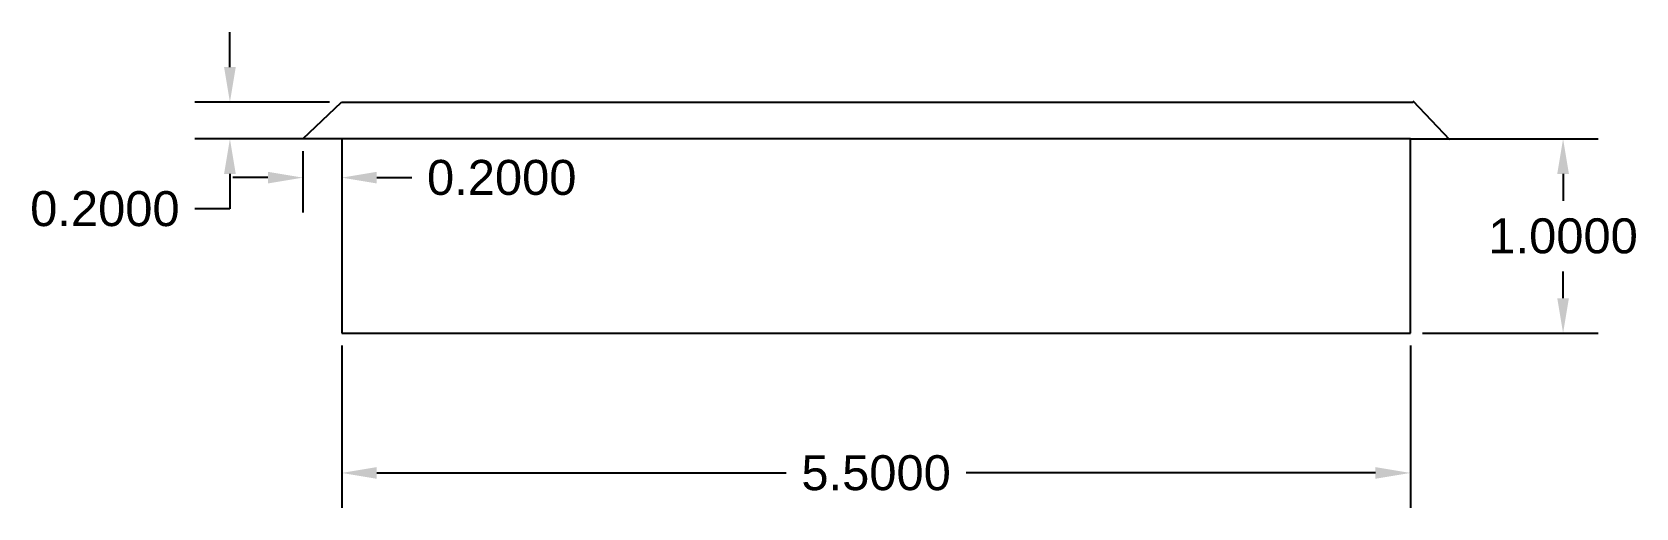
# Model space of a CAD drawing. Header units: inches. Extents: x 5.73 to 13.99, y 13.13 to 15.58.
import ezdxf

# ---------------------------------------------------------------- set-up
doc = ezdxf.new("R2010")
doc.units = ezdxf.units.IN
doc.header["$MEASUREMENT"] = 0
doc.styles.get("Standard").update_dxf_attribs({"font": 'arial.ttf'})
doc.dimstyles.get("Standard").update_dxf_attribs({"dimtxt": 0.18, "dimasz": 0.18, "dimexe": 0.18, "dimexo": 0.0625, "dimgap": 0.09, "dimtad": 0, "dimtih": 1, "dimtoh": 1, "dimdec": 4, "dimzin": 0, "dimdsep": 46, "dimtxsty": 'Standard', "dimcen": 0.09, "dimadec": 0, "dimazin": 0, "dimtfac": 1, "dimtdec": 4, "dimtofl": 0, "dimtmove": 0, "dimatfit": 3, "dimfxl": 1, "dimtolj": 1, "dimtzin": 0, "dimarcsym": 0})

# ---------------------------------------------------------------- blocks, each defined once
blk = doc.blocks.new('*D2')
at = {"color": 0, "lineweight": -2, "transparency": 16777216}
for p, q in [((7.3261, 13.9698), (7.3261, 13.1335)), ((12.8261, 13.9698), (12.8261, 13.1335)), ((7.5061, 13.3135), (9.6128, 13.3135)), ((12.6461, 13.3135), (10.5394, 13.3135))]:
    blk.add_line(p, q, dxfattribs=at)
at = {"color": 0, "transparency": 16777216}
for points in [[(7.5061, 13.3435), (7.5061, 13.2835), (7.3261, 13.3135)], [(12.6461, 13.3435), (12.6461, 13.2835), (12.8261, 13.3135)]]:
    blk.add_solid(points, dxfattribs=at)
at = {"layer": 'Defpoints', "color": 0, "transparency": 16777216}
for p in [(7.3261, 14.0323), (12.8261, 14.0323), (12.8261, 13.3135)]:
    blk.add_point(p, dxfattribs=at)
at = {"color": 0, "transparency": 16777216, "insert": (10.0761, 13.3135), "char_height": 0.18, "attachment_point": 5}
blk.add_mtext('\\A1;5.5000', dxfattribs=at)
blk = doc.blocks.new('*D3')
at = {"color": 0, "lineweight": -2, "transparency": 16777216}
for p, q in [((7.1261, 14.9698), (7.1261, 14.653)), ((7.3261, 14.9698), (7.3261, 14.653)), ((6.9461, 14.833), (6.7661, 14.833)), ((7.5061, 14.833), (7.6861, 14.833))]:
    blk.add_line(p, q, dxfattribs=at)
at = {"color": 0, "transparency": 16777216}
for points in [[(6.9461, 14.863), (6.9461, 14.803), (7.1261, 14.833)], [(7.5061, 14.863), (7.5061, 14.803), (7.3261, 14.833)]]:
    blk.add_solid(points, dxfattribs=at)
at = {"layer": 'Defpoints', "color": 0, "transparency": 16777216}
for p in [(7.1261, 15.0323), (7.3261, 15.0323), (7.3261, 14.833)]:
    blk.add_point(p, dxfattribs=at)
at = {"color": 0, "transparency": 16777216, "insert": (8.1494, 14.833), "char_height": 0.18, "attachment_point": 5}
blk.add_mtext('\\A1;0.2000', dxfattribs=at)
blk = doc.blocks.new('*D4')
at = {"color": 0, "lineweight": -2, "transparency": 16777216}
for p, q in [((6.7504, 15.402), (6.7504, 15.582)), ((7.2625, 15.222), (6.5704, 15.222)), ((7.2636, 15.0323), (6.5704, 15.0323)), ((6.7504, 14.8523), (6.7504, 14.6723)), ((6.7504, 14.6723), (6.5704, 14.6723))]:
    blk.add_line(p, q, dxfattribs=at)
at = {"color": 0, "transparency": 16777216}
for points in [[(6.7204, 15.402), (6.7804, 15.402), (6.7504, 15.222)], [(6.7204, 14.8523), (6.7804, 14.8523), (6.7504, 15.0323)]]:
    blk.add_solid(points, dxfattribs=at)
at = {"layer": 'Defpoints', "color": 0, "transparency": 16777216}
for p in [(7.325, 15.222), (6.7504, 15.0323), (7.3261, 15.0323)]:
    blk.add_point(p, dxfattribs=at)
at = {"color": 0, "transparency": 16777216, "insert": (6.107, 14.6723), "char_height": 0.18, "attachment_point": 5}
blk.add_mtext('\\A1;0.2000', dxfattribs=at)
blk = doc.blocks.new('*D5')
at = {"color": 0, "lineweight": -2, "transparency": 16777216}
for p, q in [((12.8886, 15.0323), (13.7917, 15.0323)), ((13.6117, 14.8523), (13.6117, 14.7142)), ((13.6117, 14.2123), (13.6117, 14.3504)), ((12.8886, 14.0323), (13.7917, 14.0323))]:
    blk.add_line(p, q, dxfattribs=at)
at = {"color": 0, "transparency": 16777216}
for points in [[(13.5817, 14.8523), (13.6417, 14.8523), (13.6117, 15.0323)], [(13.5817, 14.2123), (13.6417, 14.2123), (13.6117, 14.0323)]]:
    blk.add_solid(points, dxfattribs=at)
at = {"layer": 'Defpoints', "color": 0, "transparency": 16777216}
for p in [(12.8261, 15.0323), (12.8261, 14.0323), (13.6117, 14.0323)]:
    blk.add_point(p, dxfattribs=at)
at = {"color": 0, "transparency": 16777216, "insert": (13.6117, 14.5323), "char_height": 0.18, "attachment_point": 5}
blk.add_mtext('\\A1;1.0000', dxfattribs=at)

msp = doc.modelspace()

# ---------------------------------------------------------------- linework, layer by layer
for p, q in [((7.12609, 15.03226), (7.325, 15.22199)), ((7.325, 15.22199), (12.83974, 15.22199)), ((13.02947, 15.02677), (12.83974, 15.22567)), ((7.32609, 15.03226), (7.12609, 15.03226)), ((7.32609, 15.03226), (7.32609, 14.03226)), ((12.82609, 15.03226), (7.32609, 15.03226)), ((12.82609, 14.03226), (12.82609, 15.03226)), ((12.82609, 15.03226), (13.02609, 15.03226)), ((7.32609, 14.03226), (12.82609, 14.03226))]:
    msp.add_line(p, q)

# ---------------------------------------------------------------- dimensions: what is measured, and where the dimension line sits
dim = msp.add_linear_dim(base=(6.75036, 15.03226), p1=(7.325, 15.22199), p2=(7.32609, 15.03226), angle=90, text='0.2000', dimstyle='Standard')
dim.commit()
dim.dimension.update_dxf_attribs({"geometry": '*D4', "text_midpoint": (6.10704, 14.67226)})
for base, p1, p2, picture, middle in [((7.32609, 14.83304), (7.12609, 15.03226), (7.32609, 15.03226), '*D3', (8.14941, 14.83304)), ((12.82609, 13.31354), (7.32609, 14.03226), (12.82609, 14.03226), '*D2', (10.07609, 13.31354))]:
    dim = msp.add_linear_dim(base=base, p1=p1, p2=p2, dimstyle='Standard')
    dim.commit()
    dim.dimension.update_dxf_attribs({"geometry": picture, "text_midpoint": middle})
dim = msp.add_linear_dim(base=(13.61171, 14.03226), p1=(12.82609, 15.03226), p2=(12.82609, 14.03226), angle=90, dimstyle='Standard')
dim.commit()
dim.dimension.update_dxf_attribs({"geometry": '*D5', "text_midpoint": (13.61171, 14.53226)})

doc.saveas('drawing.dxf')
